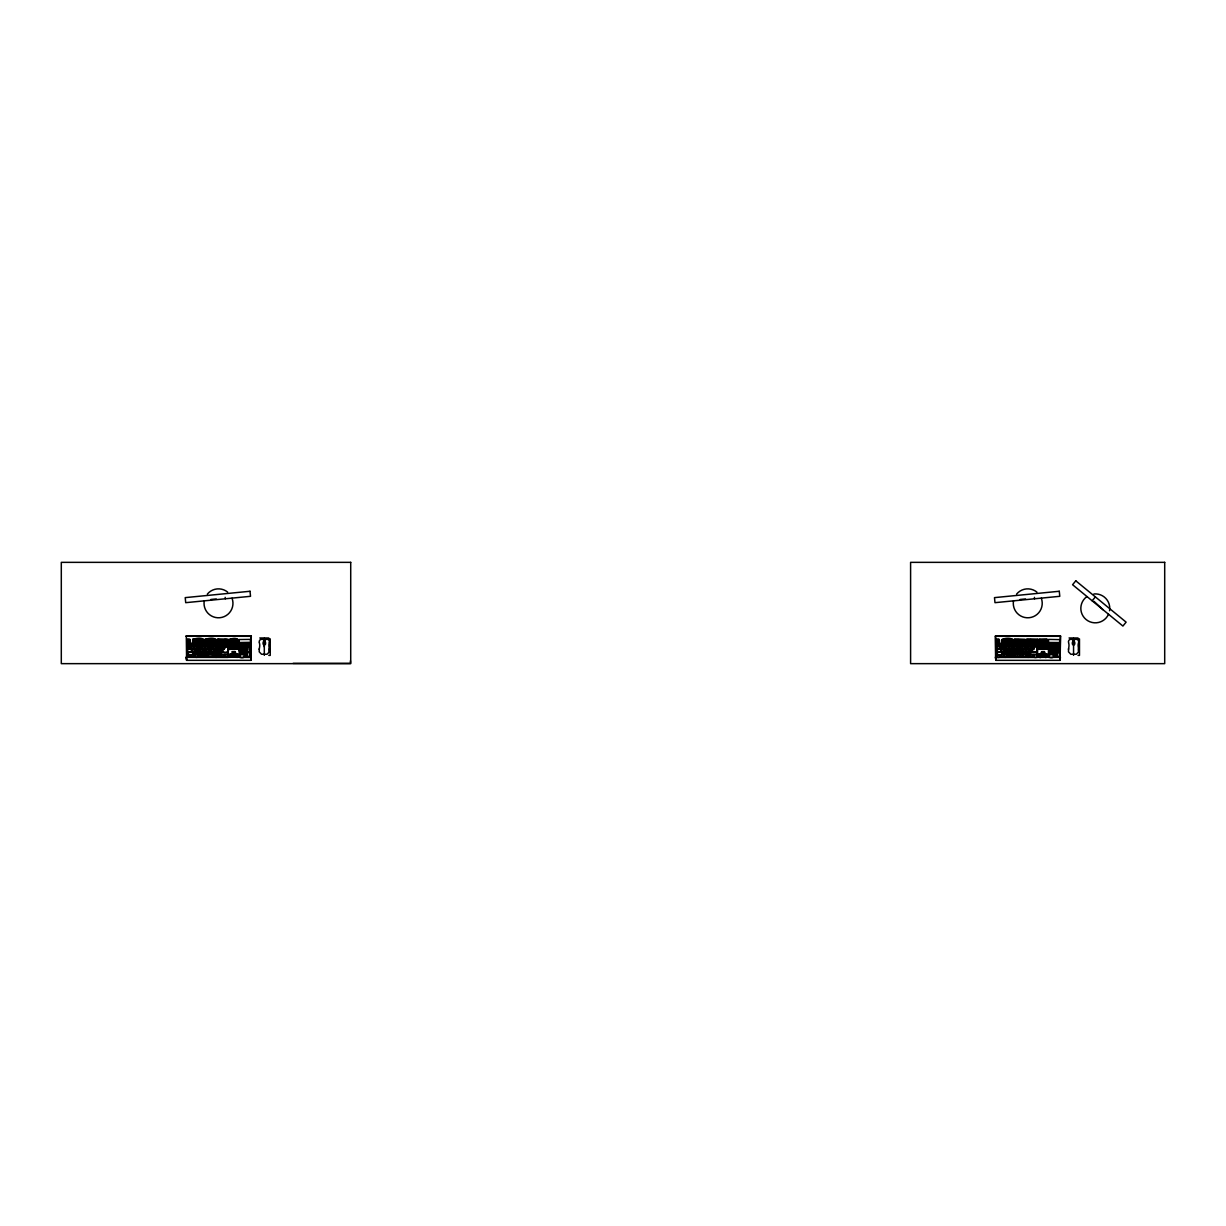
<?xml version="1.0" encoding="UTF-8"?>
<svg xmlns="http://www.w3.org/2000/svg" width="1226" height="1226" viewBox="0 0 1226 1226"><rect width="100%" height="100%" fill="white"/><g stroke="black" fill="none" stroke-linecap="round" stroke-linejoin="round"><path stroke-width="1.5" d="M269.306 651.542L269.184 648.079A9.716 4.904 -90 0 1 269.092 647.558A10.436 5.502 90 0 1 269.015 647.006A10.743 5.869 -90 0 1 268.923 646.24L268.923 646.148A5.088 2.881 -90 0 1 268.923 644.57L268.923 644.493A4.444 2.437 90 0 1 269.015 643.865L269.26 642.792M1078.558 651.542L1078.436 648.079A9.716 4.904 -90 0 1 1078.359 647.558A10.436 5.502 90 0 1 1078.267 647.006A10.743 5.869 -90 0 1 1078.19 646.24L1078.175 646.148A5.088 2.881 -90 0 1 1078.175 644.57L1078.19 644.493A4.444 2.437 90 0 1 1078.267 643.865L1078.512 642.792M211.991 654.286C209.002 648.707 212.573 658.929 212.129 651.88M227.699 654.286L227.53 652.37L221.293 652.6L221.431 654.454L227.913 654.423L227.837 651.88M244.342 654.286C241.859 648.477 243.897 659.113 245.2 651.88M1024.844 651.88C1025.227 659.19 1027.311 648.263 1025.258 654.454M1050.851 654.286C1048.337 648.462 1050.421 659.128 1051.709 651.88M259.207 649.366L259.437 648.018A9.716 4.904 90 0 0 259.514 647.558L259.529 647.497A10.436 5.502 -90 0 0 259.606 647.006L259.606 646.93A10.743 5.869 90 0 0 259.682 646.24L259.697 646.148A5.088 2.881 90 0 0 259.697 644.57L259.682 644.493A4.444 2.437 -90 0 0 259.606 643.865L259.36 642.792M1068.474 649.366L1068.704 648.018A9.716 4.904 90 0 0 1068.781 647.558L1068.796 647.497A10.436 5.502 -90 0 0 1068.857 647.006L1068.873 646.93A10.743 5.869 90 0 0 1068.949 646.24L1068.949 646.148A5.088 2.881 -90 0 0 1068.949 644.57L1068.949 644.493A4.444 2.437 -90 0 0 1068.857 643.865L1068.612 642.792M227.699 651.634C229.752 642.776 222.596 648.631 222.657 651.634C227.622 655.052 230.09 649.366 227.837 646.485M187.026 642.501L189.984 642.347L189.984 639.39L187.18 639.313L186.965 642.455L190.061 642.148M189.494 646.347L190.061 643.834L192.513 644.079M191.133 648.83L187.317 648.998L187.455 646.485M191.133 656.921L187.317 657.09L187.455 654.577M194.75 649.474L197.355 649.474M194.597 656.921L191.287 656.921M198.704 654.224L198.489 657.136L213.416 657.121L213.477 654.623M200.926 639.957L203.439 639.757L203.317 642.225M201.876 654.439L201.876 651.88M202.091 648.83L199.792 649.044M203.608 644.079L206.121 643.88L205.999 646.332M216.113 642.148L205.11 642.547L204.865 639.451M204.834 648.83L202.826 649.474M208.297 649.474L208.006 646.485M207.577 648.83L205.064 648.968L204.635 646.5M208.435 649.474L210.749 649.182M209.37 646.347C206.581 642.853 213.676 642.731 212.113 646.347M210.52 639.957L213.033 639.757L213.508 642.225M209.462 654.423L210.106 651.88M211.822 644.079L214.427 644.079M214.565 644.079L217.017 643.834L217.6 646.347M213.922 649.474L216.312 649.198M215.577 646.5C218.489 649.903 210.474 650.071 213.477 646.485M216.65 649.474L221.14 648.998L221.14 646.531M220.542 656.921L217.232 656.921M222.427 642.225C220.833 638.746 230.197 638.256 227.913 642.225M222.78 644.079L225.247 643.834L225.814 646.347M221.707 646.485C219.117 650.194 226.289 650.041 224.435 646.485M229.569 657.412L229.569 654.24M232.036 654.178C226.182 653.979 234.84 655.803 232.266 651.604M238.105 642.148L229.431 642.148M247.667 644.079L250.181 643.88L250.058 646.332M247.499 648.83L245.062 648.998L244.756 646.7L244.909 648.753L242.38 649.029L242.166 646.776L244.679 646.271L245.062 643.834L247.514 644.079M247.499 656.921L245.001 657.044L244.48 654.577M250.334 657.427L239.407 657.335M999.328 642.148L996.186 642.409L996.355 639.313M1037.38 643.543L996.355 643.435L1037.671 643.819L1037.533 657.412L996.432 657.442M1000.401 648.83L996.585 648.998L996.723 646.485M1007.098 642.225C1005.611 638.348 1015.205 638.7 1012.492 642.225M1007.036 651.742C1004.263 648.232 1011.266 648.156 1009.78 651.742M1007.695 651.88C1010.454 654.99 1002.914 660.875 1004.293 654.577M1009.488 649.474L1012.002 649.274L1011.879 651.726M1012.446 646.347C1015.48 642.96 1007.496 642.593 1010.423 646.347M1012.737 644.079L1015.327 643.834L1015.894 646.347M1001.795 642.148C998.715 637.229 1016.492 636.769 1013.074 642.148M1015.603 644.079L1018.132 643.88L1017.994 646.332M1016.691 642.225C1015.389 638.593 1021.35 638.731 1020.063 642.225M1017.549 651.527L1001.55 651.742C998.393 648.631 1006.485 647.864 1003.65 651.726M1017.703 649.474L1020.155 649.228L1020.722 651.742M1019.787 639.957L1022.392 639.957M1019.572 648.83L1017.059 648.968L1017.273 646.485M1020.446 649.474L1022.898 649.228L1023.465 651.742M1022.484 639.957L1024.997 639.757L1024.875 642.225M1023.817 644.079L1026.285 643.834L1026.852 646.347M1007.481 656.921L1022.668 657.121L1023.312 654.577M1025.365 642.332L1025.365 639.512M1026.56 644.079L1029.089 643.88L1028.951 646.332M1027.786 648.83L1025.273 648.968L1025.488 646.485M1028.66 649.474L1030.974 649.182L1030.959 646.485M1030.53 648.83L1028.216 649.044M1032.338 646.347L1031.909 644.079L1034.652 644.079M1032.982 646.485C1035.112 653.121 1030.484 642.899 1031.372 649.075M1034.775 639.957L1037.303 639.757L1037.165 642.225M1034.775 644.079L1037.303 643.88L1037.303 646.271L996.477 646.209L996.523 643.88L999.037 644.079M1038.897 657.427L1038.897 654.224M1041.732 639.957L1044.184 639.711L1044.767 642.225M1041.732 646.776C1052.628 639.344 1030.591 649.167 1041.579 648.753M1041.441 651.91L1041.288 654.286M1041.579 656.921C1038.56 659.864 1037.457 652.14 1041.579 654.791C1039.817 658.883 1047.004 657.289 1044.046 654.577M1044.475 639.957L1047.004 639.757L1046.789 642.225M1044.337 644.079L1047.004 643.88L1046.575 646.347M1041.364 646.5C1039.633 649.857 1046.713 650.102 1044.046 646.485M1044.475 654.868C1048.215 651.91 1047.878 659.741 1044.491 656.921M1047.157 649.351L1047.372 643.711M1059.724 657.366L1059.724 643.512L1048.475 643.512M1054.176 644.079L1056.628 643.834L1057.21 646.347M1054.176 649.474L1056.689 649.274L1056.567 651.726M250.717 659.971L251.131 657.09M1060.398 657.09L1060.107 660.339L995.849 660.339L995.42 635.987L1060.536 635.987L1060.107 660.339M251.284 657.274L250.84 660.339L186.597 660.339L186.306 635.957M1060.107 660.109L1060.398 635.957M250.84 660.339L251.284 635.987L186.153 635.987M259.314 648.723L259.222 651.834L261.552 654.255L267.053 654.255L269.383 651.834L269.306 648.723M1068.566 648.723L1068.49 651.834L1070.819 654.255L1076.321 654.255L1078.65 651.834L1078.558 648.723M269.337 642.409L269.413 641.857A2.743 2.237 45 0 0 267.973 639.374L260.648 639.374A2.743 2.237 -45 0 0 259.207 641.857L259.284 642.409M1078.589 642.409L1078.665 641.857A2.743 2.237 45 0 0 1077.225 639.374L1069.9 639.374A2.743 2.237 -45 0 0 1068.459 641.857L1068.536 642.409M1072.934 641.014C1070.175 646.332 1076.964 646.393 1074.191 641.014M189.264 646.347C191.256 644.002 185.938 643.098 187.884 646.378M192.007 646.347C193.938 643.773 188.589 643.282 190.612 646.378M194.168 651.65C195.808 648.585 190.49 649.259 192.712 651.772M198.857 649.044C200.788 646.73 195.532 645.795 197.463 649.075M200.175 646.363C202.275 643.895 196.819 643.175 198.842 646.378M202.321 651.742C204.252 649.428 198.995 648.493 200.926 651.772M208.435 646.347C210.32 644.048 205.094 643.098 207.056 646.378M210.535 651.742L210.596 649.78L209.048 649.703L209.094 651.757L221.4 651.772L221.446 649.673L219.975 649.734L220.098 651.772M213.339 651.65C215.163 648.83 209.707 649.029 211.883 651.772M216.665 646.347C218.611 644.079 213.355 643.068 215.27 646.378M219.393 646.347C221.324 643.773 215.975 643.282 218.013 646.378M231.806 646.347C233.691 644.048 228.465 643.098 230.427 646.378M231.806 649.044C233.752 646.73 228.496 645.795 230.427 649.075M244.25 646.347C246.135 644.048 240.924 643.098 242.871 646.378M244.25 649.044C246.196 646.73 240.94 645.795 242.871 649.075M1002.638 649.044C1004.538 646.822 999.282 645.75 1001.244 649.075M1003.956 646.363C1006.056 643.895 1000.6 643.175 1002.623 646.378M1006.102 651.742C1008.033 649.428 1002.776 648.493 1004.707 651.772M1012.232 646.347C1014.208 644.002 1008.891 643.098 1010.837 646.378M1015.036 646.255C1016.783 643.451 1011.465 643.573 1013.58 646.378M1017.12 651.65C1018.76 648.585 1013.442 649.259 1015.664 651.772M1021.81 649.044C1023.756 646.73 1018.484 645.795 1020.415 649.075M1023.25 646.255C1024.967 643.252 1019.634 643.742 1021.794 646.378M1025.227 651.757C1027.143 649.397 1021.871 648.585 1023.879 651.772M1030.024 649.044C1031.924 646.822 1026.668 645.75 1028.645 649.075M1031.403 646.347C1033.273 644.048 1028.062 643.098 1030.009 646.378M1043.816 646.347C1045.763 644.079 1040.522 643.068 1042.437 646.378M1043.816 649.044C1045.717 646.822 1040.46 645.75 1042.437 649.075M1046.636 646.255C1048.383 643.451 1043.081 643.573 1045.18 646.378M1050.835 651.65C1051.234 646.194 1046.636 653.151 1051.126 651.696C1049.732 647.895 1055.77 648.431 1054.467 651.742M1059.065 651.619L1059.095 647.19L1057.44 647.251L1057.486 651.619L1059.387 651.696L1059.233 646.485M186.919 639.451L190.061 639.512M996.156 639.635L999.037 639.313L999.313 642.225M1037.64 642.409L1037.457 639.313M1041.395 654.178L1038.974 654.316M1047.28 642.347L1038.683 642.148M263.682 641.014C260.908 646.347 267.697 646.378 264.939 641.014M192.053 646.301C191.041 643.405 197.233 642.363 195.041 646.332M190.597 649.06C192.865 646.286 185.524 645.704 187.884 649.075M209.769 649.06C211.715 646.7 206.351 645.903 208.42 649.075M217.983 649.06C219.898 646.7 214.627 645.887 216.634 649.075M219.439 646.301C218.764 643.466 223.868 642.286 223.071 646.347M227.576 646.363C229.676 643.895 224.22 643.175 226.228 646.378M1005.335 649.06C1007.266 646.7 1001.918 645.903 1003.987 649.075M1013.55 649.06C1015.465 646.7 1010.193 645.887 1012.201 649.075M1032.721 649.06L1030.959 649.044M1050.728 646.363C1052.797 643.865 1047.341 643.175 1049.379 646.378M1050.728 649.06C1052.659 646.7 1047.311 645.903 1049.379 649.075M263.636 641.091A4.184 3.417 0 0 1 263.881 640.692L264.218 639.252M1072.719 641.489A4.168 3.509 0 0 1 1073.118 640.754L1073.991 640.692A4.184 3.417 0 0 1 1074.237 641.091L1074.313 641.244M193.156 654.347L193.662 651.88M1012.998 642.347L1001.826 642.286M1038.897 639.313L1038.728 642.409M1048.429 643.681L1048.475 657.366L1059.601 657.32M1092.151 600.801L1095.37 596.893M1103.339 609.981L1094.006 601.384M189.264 642.225C191.149 639.757 185.862 639.144 187.884 642.255M194.919 642.225C196.742 639.711 191.593 639.144 193.524 642.255M193.371 649.044C195.317 646.577 190.091 645.979 191.992 649.075M195.47 654.423C197.432 651.925 192.022 651.358 194.076 654.454M201.6 649.044C203.562 646.531 198.137 645.979 200.206 649.075M205.064 651.742C206.995 649.274 201.769 648.677 203.669 651.772M211.179 646.347C213.079 643.834 207.792 643.221 209.799 646.378M215.316 642.225C217.125 639.819 211.96 639.098 213.922 642.255M222.213 642.225C224.036 639.819 218.841 639.129 220.818 642.255M224.91 642.225C226.733 639.819 221.538 639.129 223.53 642.255M214.642 654.423C216.588 651.956 211.24 651.328 213.247 654.454M220.772 649.044C222.703 646.577 217.477 645.979 219.377 649.075M227.622 642.225C229.492 639.727 224.22 639.16 226.228 642.255M231.806 642.225C233.63 639.819 228.434 639.129 230.427 642.255M234.564 642.225C236.403 639.711 231.239 639.144 233.17 642.255M234.564 646.347C236.465 643.803 231.132 643.267 233.17 646.378M234.564 649.044C236.495 646.577 231.27 645.979 233.17 649.075M247.008 646.347C248.893 643.834 243.606 643.221 245.614 646.378M247.008 649.044C248.97 646.531 243.545 645.979 245.614 649.075M1004.171 642.225C1005.994 639.819 1000.799 639.129 1002.776 642.255M1006.868 642.225C1008.692 639.819 1003.496 639.129 1005.489 642.255M1009.58 642.225C1011.45 639.727 1006.178 639.16 1008.186 642.255M1006.745 646.347C1008.661 643.803 1003.312 643.267 1005.351 646.378M1012.278 642.225C1014.117 639.727 1008.952 639.129 1010.883 642.255M1016.477 642.225C1018.346 639.727 1013.074 639.16 1015.082 642.255M1008.845 651.742C1010.806 649.228 1005.381 648.677 1007.45 651.772M1019.174 642.225C1021.013 639.727 1015.848 639.129 1017.779 642.255M1021.871 642.225C1023.71 639.727 1018.545 639.129 1020.492 642.255M1016.339 649.044C1018.27 646.577 1013.044 645.979 1014.944 649.075M1028.767 642.225C1030.606 639.727 1025.457 639.129 1027.388 642.255M1024.553 649.044C1026.514 646.531 1021.089 645.979 1023.158 649.075M1028.016 651.742C1029.947 649.274 1024.721 648.677 1026.622 651.772M1034.131 646.347C1036.031 643.834 1030.744 643.221 1032.752 646.378M1043.816 642.225C1045.625 639.819 1040.46 639.098 1042.437 642.255M1046.575 642.225C1048.414 639.727 1043.249 639.129 1045.18 642.255M1046.575 649.044C1048.537 646.531 1043.111 645.979 1045.18 649.075M1059.019 646.347C1060.919 643.834 1055.617 643.221 1057.624 646.378M192.743 639.313L192.605 642.455M194.306 646.485L193.8 648.968L191.578 649.044M203.332 646.317C205.186 642.654 199.332 643.175 200.451 646.347M197.202 651.696L197.57 649.274L199.869 649.198M205.416 651.696L205.784 649.274L208.098 649.198M204.052 654.393L203.914 651.88M207.363 651.88L207.363 654.439M206.796 654.393L206.796 651.925M215.577 651.88C212.818 655.282 219.776 655.542 218.32 651.88M224.067 649.106L222.167 649.32L222.427 651.742M217.508 654.577C217.692 661.841 209.202 652.37 217.094 654.868M235.499 646.485C232.955 652.554 242.533 646.24 235.499 646.347C232.342 643.236 240.434 642.47 237.599 646.332M239.698 646.485C237.154 652.554 246.732 646.24 239.698 646.347C236.541 643.236 244.633 642.47 241.798 646.332M234.932 654.393C237.599 651.236 230.028 650.592 232.756 654.439M239.698 651.88L239.698 654.439M239.698 654.577C236.771 658.822 246.809 658.776 245.2 654.577M1007.113 646.317C1008.967 642.654 1003.113 643.175 1004.232 646.347M1000.983 651.696L1000.186 646.5M1009.044 646.485C1010.653 649.887 1003.788 650.178 1006.316 646.485M1011.143 651.88L1011.143 654.439M1010.576 654.393L1010.576 651.925M1019.358 651.88L1019.358 654.439M1018.791 654.393L1018.791 651.925M1027.005 654.393L1026.867 651.88M1030.315 651.88L1030.315 654.439M1046.943 648.998L1047.004 646.577L1044.491 646.133M197.57 642.255C199.562 639.589 194.198 639.252 196.221 642.255M200.267 642.255C202.244 639.589 196.957 639.267 198.919 642.255M194.704 646.363C196.696 643.773 191.333 643.313 193.356 646.378M207.163 642.255C209.156 639.574 203.822 639.282 205.83 642.255M202.918 646.363C204.926 643.711 199.409 643.374 201.57 646.378M204.282 649.06C206.29 646.424 200.849 646.056 202.949 649.075M213.876 646.363C215.868 643.727 210.412 643.344 212.527 646.378M212.512 649.06C214.504 646.454 209.186 646.087 211.163 649.075M222.09 646.363C224.082 643.773 218.718 643.313 220.741 646.378M215.975 651.757C217.967 649.121 212.542 648.753 214.627 651.772M241.461 646.363C243.453 643.727 237.997 643.344 240.112 646.378M241.461 649.06C243.453 646.424 238.043 646.071 240.112 649.075M998.485 642.255C1000.477 639.589 995.114 639.252 997.136 642.255M998.485 646.363C1000.493 643.711 994.976 643.374 997.136 646.378M999.849 649.06C1002.163 646.102 994.853 645.826 997.136 649.075M1008.078 649.06C1010.071 646.424 1004.646 646.056 1006.73 649.075M1024.538 642.255C1026.53 639.589 1021.166 639.252 1023.189 642.255M1017.657 646.363C1019.649 643.773 1014.285 643.313 1016.308 646.378M1011.527 651.757C1013.534 649.121 1008.094 648.753 1010.193 651.772M1031.434 642.255C1033.426 639.589 1028.062 639.252 1030.085 642.255M1025.871 646.363C1027.878 643.711 1022.377 643.374 1024.538 646.378M1034.131 642.255C1036.108 639.589 1030.821 639.267 1032.782 642.255M1019.756 651.757C1021.748 649.152 1016.431 648.784 1018.408 651.772M1027.25 649.06C1029.242 646.424 1023.833 646.071 1025.901 649.075M1041.027 642.255C1043.004 639.589 1037.717 639.267 1039.679 642.255M1041.027 646.363C1043.02 643.773 1037.656 643.313 1039.679 646.378M1041.027 649.06C1043.035 646.424 1037.594 646.056 1039.679 649.075M1053.471 646.363C1055.463 643.773 1050.1 643.313 1052.123 646.378M1053.471 649.06C1055.479 646.424 1050.038 646.056 1052.123 649.075M192.666 639.466C208.405 634.149 207.332 647.834 192.528 642.148M228.419 643.819L187.18 643.42L187.026 657.289M195.21 642.225L195.608 639.757L198.122 639.957M197.907 642.225C196.512 638.869 202.413 638.516 201.202 642.225M203.669 642.393L192.819 642.424M197.784 646.332L198.214 643.88L200.727 644.079M207.501 642.225C210.259 638.853 202.489 638.501 205.401 642.225M199.792 646.485L199.348 648.83L199.072 646.485M217.217 642.347L228.128 642.547L228.404 639.512L217.416 639.313L217.125 642.148M212.91 642.225C211.102 638.639 218.274 638.838 215.531 642.225M219.806 642.225L220.205 639.757L222.718 639.957M210.749 646.485L211.47 651.742M199.869 651.726L200.313 649.274L202.535 649.182M204.619 651.88L204.619 654.439M218.964 646.485L219.684 651.742M229.722 643.543L238.105 643.742L229.569 643.466L229.569 649.32L237.813 649.244M234.856 642.225C237.675 638.838 229.906 638.501 232.756 642.225M225.17 646.332C223.546 642.531 230.595 643.221 227.837 646.347L187.21 646.209L187.256 643.88L189.785 644.079M212.834 651.88C209.799 655.527 217.799 655.236 215.01 651.925M237.599 642.225C240.357 638.853 232.588 638.501 235.499 642.225M219.04 651.726C217.508 647.941 224.419 648.615 221.707 651.742M232.327 651.665L235.07 651.512M232.756 654.577C229.752 658.209 237.706 658.071 234.932 654.623M241.798 651.726C244.526 648.431 236.771 647.987 239.698 651.742M241.798 654.423L241.798 651.895M250.058 651.726L250.257 646.7L247.698 646.209M237.89 657.32L229.431 657.121M247.667 656.921L250.227 656.983L250.058 651.895M998.822 642.225C1001.642 638.838 993.872 638.501 996.723 642.225M1025.365 639.635L1014.377 639.313L1014.178 642.455M1001.565 646.332L1001.994 643.88L1004.523 644.079M1037.533 639.466L1026.683 639.313L1026.468 642.455M996.723 651.88L996.723 654.439M1009.78 646.332C1012.492 643.022 1004.906 642.593 1007.68 646.347M1014.53 646.485C1011.527 650.117 1019.465 649.857 1016.691 646.531M996.723 654.577C993.857 658.515 1002.485 658.408 1000.83 654.577M1029.074 642.225C1027.342 638.777 1034.315 638.654 1031.771 642.225M1020.737 646.332C1019.404 642.991 1025.258 642.639 1024.108 646.347M1008.4 651.88L1008.4 654.439M1038.836 639.466L1047.081 639.313L1047.372 642.255M1013.243 654.423L1013.887 651.88M1033.702 646.485L1033.411 648.906M1022.836 651.726C1021.289 647.941 1028.2 648.615 1025.488 651.742M1021.457 654.423L1022.101 651.88M1027.572 651.88L1027.572 654.439M1048.521 643.573L1059.601 643.543M1026.775 654.577L1026.208 657.09L1023.036 656.921M1029.671 654.423L1029.671 651.895M1030.238 654.577C1031.327 658.699 1024.752 657.841 1026.07 654.577M1037.165 651.726L1037.165 646.5M1051.709 646.485C1052.567 652.722 1044.583 645.933 1051.264 646.133C1051.464 640.508 1057.701 647.19 1056.919 649.903M1033.702 654.577C1030.499 658.393 1040.169 658.577 1037.165 654.592M1047.372 643.819L1038.728 643.681L1038.836 649.32L1047.234 649.198M1037.165 654.423L1037.165 651.895M1056.567 646.332C1061.808 637.719 1058.544 650.929 1054.207 648.906M1038.836 654.362L1041.15 654.316M1038.974 657.335L1047.234 657.289M1056.567 654.423L1056.567 651.895M264.31 646.868L264.218 645.658M202.918 642.255C205.064 639.436 199.455 639.359 201.631 642.255M209.815 642.255C211.96 639.436 206.351 639.359 208.527 642.255M212.527 642.255C214.673 639.436 209.064 639.359 211.224 642.255M219.423 642.255C221.569 639.436 215.96 639.359 218.121 642.255M197.386 646.378C199.562 643.604 193.892 643.481 196.099 646.378M205.616 646.378C207.776 643.604 202.106 643.481 204.313 646.378M196.022 649.075C198.229 646.255 192.497 646.163 194.719 649.075M237.216 642.255C239.361 639.436 233.752 639.359 235.928 642.255M191.271 651.772C193.754 648.447 185.387 648.431 187.884 651.772M206.979 649.075C209.186 646.255 203.455 646.163 205.677 649.075M224.787 646.378C226.948 643.604 221.278 643.481 223.484 646.378M199.486 651.772C201.692 648.952 195.961 648.861 198.183 651.772M215.194 649.075C217.4 646.255 211.669 646.163 213.906 649.075M237.216 646.378C239.376 643.604 233.722 643.481 235.928 646.378M223.408 649.075C225.615 646.255 219.898 646.163 222.121 649.075M207.7 651.772C209.876 648.937 204.236 648.891 206.412 651.772M249.66 646.378C251.82 643.604 246.165 643.481 248.372 646.378M218.657 651.772C220.864 648.952 215.132 648.861 217.37 651.772M237.216 649.075C239.422 646.255 233.691 646.163 235.928 649.075M190.551 657.151C192.942 653.979 185.448 654.01 187.884 657.151M194.014 657.151C196.298 654.148 189.693 654.148 191.992 657.151M197.463 657.151C199.807 654.148 193.202 654.102 195.455 657.151M217.293 654.454C219.408 651.68 213.845 651.558 215.991 654.454M213.033 657.151L213.079 655.067L198.919 655.067L198.919 657.151M216.496 657.151C218.795 654.194 212.144 654.117 214.473 657.151M219.944 657.151C222.258 654.194 215.607 654.117 217.937 657.151M223.408 657.151C225.722 654.209 219.071 654.117 221.4 657.151M227.53 657.151C229.906 653.979 222.427 654.01 224.864 657.151M231.714 657.151C233.859 654.347 228.235 654.301 230.427 657.151M234.472 657.151C236.633 654.316 231.101 654.255 233.17 657.151M237.216 657.151C239.346 654.377 233.783 654.255 235.928 657.151M244.158 657.151C246.641 653.657 237.675 653.719 240.112 657.151M246.916 657.151C249.062 654.27 243.438 654.255 245.614 657.151M1001.182 646.378C1003.343 643.604 997.673 643.481 999.88 646.378M1009.396 646.378C1011.511 643.589 1005.887 643.451 1008.094 646.378M1036.782 642.255C1038.897 639.42 1033.411 639.405 1035.495 642.255M1020.354 646.378C1022.515 643.604 1016.844 643.481 1019.051 646.378M1010.76 649.075C1012.967 646.255 1007.236 646.163 1009.473 649.075M1028.568 646.378C1030.729 643.604 1025.059 643.481 1027.265 646.378M1018.975 649.075C1021.181 646.255 1015.45 646.163 1017.687 649.075M1003.266 651.772C1005.473 648.952 999.742 648.861 1001.979 651.772M1036.782 646.378C1038.897 643.589 1033.273 643.451 1035.495 646.378M1014.224 651.772C1016.431 648.952 1010.699 648.861 1012.921 651.772M1004.646 654.454C1006.761 651.68 1001.198 651.558 1003.343 654.454M1022.438 651.772C1024.645 648.952 1018.913 648.861 1021.151 651.772M1056.168 646.378C1058.344 643.604 1052.674 643.481 1054.881 646.378M1030.652 651.772C1032.859 648.952 1027.143 648.861 1029.365 651.772M999.803 657.151C1002.194 654.04 994.761 653.979 997.136 657.151M1003.266 657.151C1005.581 654.209 998.914 654.117 1001.244 657.151M1006.73 657.151C1009.044 654.194 1002.362 654.132 1004.707 657.151M1056.168 649.075C1058.375 646.255 1052.659 646.163 1054.881 649.075M1022.285 657.151L1022.423 655.128L1008.17 655.067L1008.17 657.151M1025.748 657.151C1028.032 654.132 1021.319 654.148 1023.725 657.151M1029.212 657.151C1031.48 654.102 1024.798 654.148 1027.189 657.151M1032.675 657.151C1034.959 654.148 1028.353 654.148 1030.652 657.151M1036.782 657.151C1039.158 654.04 1031.74 653.979 1034.116 657.151M1040.981 657.151C1043.096 654.362 1037.594 654.286 1039.679 657.151M1043.724 657.151C1045.824 654.423 1040.276 654.27 1042.437 657.151M1046.483 657.151C1048.628 654.27 1043.004 654.255 1045.18 657.151M1053.425 657.151C1055.892 653.657 1046.82 653.657 1049.379 657.151M1056.168 657.151C1058.299 654.377 1052.736 654.255 1054.881 657.151M205.049 639.436C219.638 634.501 221.032 646.746 205.11 642.424M189.494 642.225C192.467 638.731 184.482 638.7 187.455 642.225M217.416 639.313L228.205 639.436M229.645 639.436C241.353 635.037 241.338 646.623 229.722 642.547M227.837 642.225L217.416 642.547M197.049 646.485L196.543 648.968L194.06 648.906M232.036 642.225C235.009 638.715 227.025 638.7 230.013 642.225M216.879 646.347L217.446 643.834L219.914 644.079M250.472 643.512L239.162 643.573L239.331 657.427M187.455 651.88L187.455 654.439M202.535 651.742L203.102 649.228L205.57 649.474M210.749 651.742C209.615 648.217 215.255 648.171 214.213 651.742M237.813 649.351L238.105 643.711M242.457 651.88L242.457 654.439M244.48 651.742L245.062 649.228L247.514 649.474M224.435 654.577L223.929 657.044L220.695 656.921M249.552 657.151C253.384 650.914 244.618 650.807 248.464 657.151M1002.01 639.436L1012.998 639.512M1014.377 639.313L1025.089 639.42M1004.385 642.225L1004.86 639.757L1007.389 639.957M1026.683 639.313L1037.38 639.42M1012.783 642.547L1002.071 642.547M1014.086 642.148L1025.166 642.424M1003.573 646.485L1003.067 648.968L1000.83 649.044M1047.081 642.547L1038.974 642.424M1054.467 646.485L1053.946 648.968L1051.464 648.906M1014.53 651.742L1015.251 649.182L1017.488 649.274L1017.917 651.726L1028.231 651.742M1047.157 649.228L1044.491 648.83M1048.966 651.88L1048.966 654.439M1057.21 651.88L1056.919 655.282M1044.046 654.439C1047.05 650.807 1038.943 650.929 1042.023 654.439M1048.966 654.577C1045.931 658.531 1056.015 658.944 1054.467 654.577M1058.82 657.151C1062.62 650.868 1053.931 650.837 1057.732 657.151M210.841 599.483L216.251 598.947M1020.109 599.483L1025.503 598.947M263.881 640.692L264.724 640.692A4.184 3.417 0 0 1 265.123 641.428M1073.148 640.692L1073.991 640.692M186.153 636.294L251.284 636.294M995.42 636.294L1060.536 636.294M268.77 638.899L270.226 638.899L270.226 655.389L268.77 655.389M1078.022 638.899L1079.478 638.899L1079.478 655.389L1078.022 655.389M192.819 639.42L203.531 639.42M205.11 639.42L216.098 639.512M996.432 639.42L999.037 639.42M1038.974 639.42L1047.081 639.313M999.037 642.424L996.14 642.148M1025.089 642.424L1014.239 642.393M187.18 643.543L228.419 643.711L228.205 657.427L187.18 657.335M239.407 643.543L250.411 643.573M1038.974 643.543L1047.157 643.543M197.049 649.044L199.501 648.83L200.512 651.742M1009.136 649.198L1013.963 648.998L1013.81 646.485M1019.373 646.5C1017.427 650.087 1027.25 650.347 1024.921 646.531M191.654 649.198C185.264 645.274 185.831 655.925 191.854 651.527C190.382 647.696 196.421 648.677 195.026 651.742M1006.316 649.182L1004.048 649.32L1004.293 651.742M1014.53 649.182L1012.308 649.274L1012.507 651.742M1028.522 649.474L1026.07 649.228L1026.208 651.742M1033.12 649.182L1031.434 649.32L1031.679 651.742M1041.732 651.619L1044.475 651.558L1044.843 654.316M208.022 651.742L197.524 651.604M1028.951 651.742L1031.219 651.604L1030.821 648.998M235.653 654.209L237.967 654.24L238.105 657.167M1044.904 654.209L1047.234 654.362L1047.372 657.167M195.685 654.439L193.463 654.347L192.957 651.88M1004.952 654.439L1002.715 654.347L1002.286 651.895M200.344 654.577L207.776 654.577M1009.611 654.577L1015.174 654.577M293.121 663.358L350.421 663.358L350.421 660.753M1042.023 642.225C1043.571 638.915 1036.675 638.485 1039.265 642.225M1032.292 642.225L1032.169 639.757L1034.683 639.957M1026.898 642.225L1026.76 639.757L1029.288 639.957M1048.966 646.347L1048.751 643.88L1051.28 644.079M1014.668 642.225L1014.469 639.757L1016.982 639.957M1039.188 646.332L1039.066 643.88L1041.579 644.079M1005.075 642.225C1006.638 638.623 999.726 638.777 1002.362 642.225M1029.595 646.347L1029.38 643.88L1031.909 644.079M1027.511 646.485L1028.307 649.198M1021.381 646.347C1022.928 643.052 1016.216 642.608 1018.637 646.347M1059.233 651.88L1059.494 656.983L1054.176 656.921M1053.732 651.88L1054.467 654.439M1048.966 651.742L1048.751 649.274L1051.28 649.474M1005.596 646.485C1007.925 650.439 1001.473 649.535 1002.853 646.485M1002.194 646.347C1003.757 643.282 997.09 642.378 999.466 646.347M1014.454 649.029L1015.251 651.742M1047.081 654.209L1044.659 654.178M1000.692 648.998L996.585 649.228L996.723 651.742M1032.982 654.577L1033.135 657.09L1029.963 656.921M1003.588 654.577L1003.788 657.044L1000.554 656.921M220.404 642.225C221.845 638.531 214.994 638.761 217.707 642.225M210.734 642.225C212.481 639.068 205.508 638.332 208.114 642.225M242.457 646.347C241.89 640.202 244.985 646.884 247.514 646.776M232.679 646.332C229.798 642.868 237.614 642.853 234.932 646.317C227.821 646.163 237.047 652.508 234.932 646.531M232.036 646.485C235.024 650.071 226.963 650.087 230.013 646.485C236.649 646.914 227.699 639.987 230.013 646.347M193.034 642.225L192.896 639.757L195.424 639.957M218.243 646.485C220.849 650.883 213.661 647.175 216.941 651.742M212.772 646.485L212.972 648.968L210.826 649.198M210.029 646.485L210.228 648.968L207.93 649.029M206.642 646.347L206.428 643.88L208.956 644.079M245.123 651.726C246.87 648.247 239.729 648.079 242.457 651.742M244.48 651.88L245.2 654.439M198.413 646.347C199.915 643.328 193.325 642.363 195.685 646.347M237.967 654.362L235.653 654.316L235.346 651.726M227.837 654.577L227.975 657.09L224.159 656.921M198.428 651.88L199.148 654.439M194.321 654.577C192.712 658.086 200.298 658.577 197.922 654.623M195.409 651.757L195.317 649.734L196.834 649.703L196.788 651.757L192.221 651.726L191.317 648.906M1026.53 642.393L1037.457 642.531L1026.392 642.148M1048.475 642.455L1059.525 642.547L1059.8 639.635L1048.598 639.42L1048.429 642.393M238.105 639.512L229.722 639.313L229.507 642.347M1054.023 646.776L1051.464 646.209M995.42 657.274L995.849 660.109M186.153 657.274L186.597 660.339M995.558 657.09L995.849 660.339M186.306 657.09L186.72 659.971M1034.438 597.353L1034.575 598.794M225.17 597.353L225.323 598.794M1078.052 637.98L1069.057 637.98M1073.562 638.302L1073.562 655.343M1056.061 635.957L1049.977 635.957M1005.979 635.957L999.91 635.957M996.14 643.711L996.14 657.167M995.558 635.957L995.558 657.259M268.8 637.98L259.789 637.98M264.31 638.302L264.31 655.343M251.131 635.957L251.131 657.259M250.548 643.711L250.548 657.167M246.794 635.957L240.71 635.957M196.727 635.957L190.643 635.957M1108.473 614.349A14.467 14.467 0 0 1 1086.113 619.544A14.467 14.467 0 0 1 1086.88 596.602M1093.883 593.966A14.467 14.467 0 0 1 1109.576 610.732M1041.303 598.227A14.467 14.467 0 0 1 1029.166 617.72A14.467 14.467 0 0 1 1013.473 600.955M1016.569 594.135A14.467 14.467 0 0 1 1036.935 592.143M232.036 598.227A14.467 14.467 0 0 1 219.898 617.72A14.467 14.467 0 0 1 204.221 600.955M207.317 594.135A14.467 14.467 0 0 1 227.684 592.143M187.701 652.538C187.762 661.044 199.976 648.385 187.716 652.477M196.635 652.538C196.007 657.734 200.895 651.19 196.681 652.431M199.378 652.538C198.689 657.672 203.715 651.282 199.424 652.431M202.121 652.538C201.325 657.718 206.535 651.267 202.167 652.431M204.865 652.538C204.175 657.81 209.186 651.052 204.865 652.538M207.592 652.538C206.903 657.672 211.929 651.282 207.638 652.431M218.55 652.538C217.814 657.764 222.933 651.159 218.565 652.477M232.986 652.538C232.235 657.749 237.4 651.175 233.017 652.477M239.944 649.841C239.131 655.006 244.434 648.569 239.959 649.78M239.944 652.538C239.3 657.734 244.204 651.19 239.989 652.431M242.687 649.841C241.92 655.067 247.116 648.447 242.702 649.78M245.445 649.841C244.618 654.99 249.889 648.6 245.491 649.734M245.445 652.538C244.633 657.688 249.874 651.297 245.491 652.431M996.968 649.841C996.723 657.075 1006.163 647.052 996.983 649.78M996.968 652.538C997.044 661.029 1009.213 648.416 996.983 652.477M1005.902 652.538C1005.182 657.764 1010.255 651.144 1005.918 652.477M1008.646 652.538C1007.895 657.749 1013.044 651.19 1008.661 652.477M1011.373 652.538C1010.699 657.672 1015.71 651.282 1011.435 652.431M1014.117 652.538C1013.381 657.764 1018.5 651.159 1014.132 652.477M1016.86 652.538C1016.048 657.688 1021.304 651.297 1016.906 652.431M1019.603 652.538C1018.959 657.734 1023.863 651.19 1019.649 652.431M1022.331 652.538C1021.565 657.688 1026.775 651.282 1022.361 652.477M1027.817 652.538C1027.127 657.81 1032.154 651.052 1027.817 652.538M1030.56 652.538L1030.683 654.454L1036.966 654.286L1036.782 652.37L1030.606 652.431M1042.253 652.538C1041.564 657.672 1046.59 651.282 1042.299 652.431M1051.954 649.841C1051.218 655.067 1056.383 648.416 1051.954 649.841M1051.954 652.538C1051.264 657.81 1056.276 651.052 1051.954 652.538M1054.697 649.841C1053.977 655.052 1059.065 648.477 1054.712 649.78M1054.697 652.538C1054.008 657.672 1059.034 651.282 1054.743 652.431M248.188 647.19C245.614 658.147 254.87 646.654 248.219 647.113M1031.924 649.857L1032.062 651.757L1036.874 651.742L1036.966 647.113L1034.07 646.976L1033.901 649.581L1031.94 649.811M229.722 654.791C228.956 661.442 236.266 652.707 229.752 654.715M235.223 654.791C234.212 661.243 242.058 653.136 235.254 654.715M239.131 639.62L239.331 642.531L250.548 642.317L250.273 639.405L239.162 639.543M1075.8 580.817L1072.581 584.725L1122.909 626.057L1126.112 622.149L1075.8 580.817M250.027 591.269L185.218 597.629L185.708 602.671L250.518 596.311L250.027 591.269M1059.279 591.269L994.485 597.629L994.976 602.671L1059.785 596.311L1059.279 591.269M350.713 562.351L61.3 562.351L61.3 663.649L350.713 663.649L350.713 562.351M1164.7 562.351L910.596 562.351L910.596 663.649L1164.7 663.649L1164.7 562.351M264.831 641.688L263.774 641.688L263.774 643.742L264.831 643.742L264.831 641.688M1074.099 641.688L1073.041 641.688L1073.041 643.742L1074.099 643.742L1074.099 641.688"/></g></svg>
